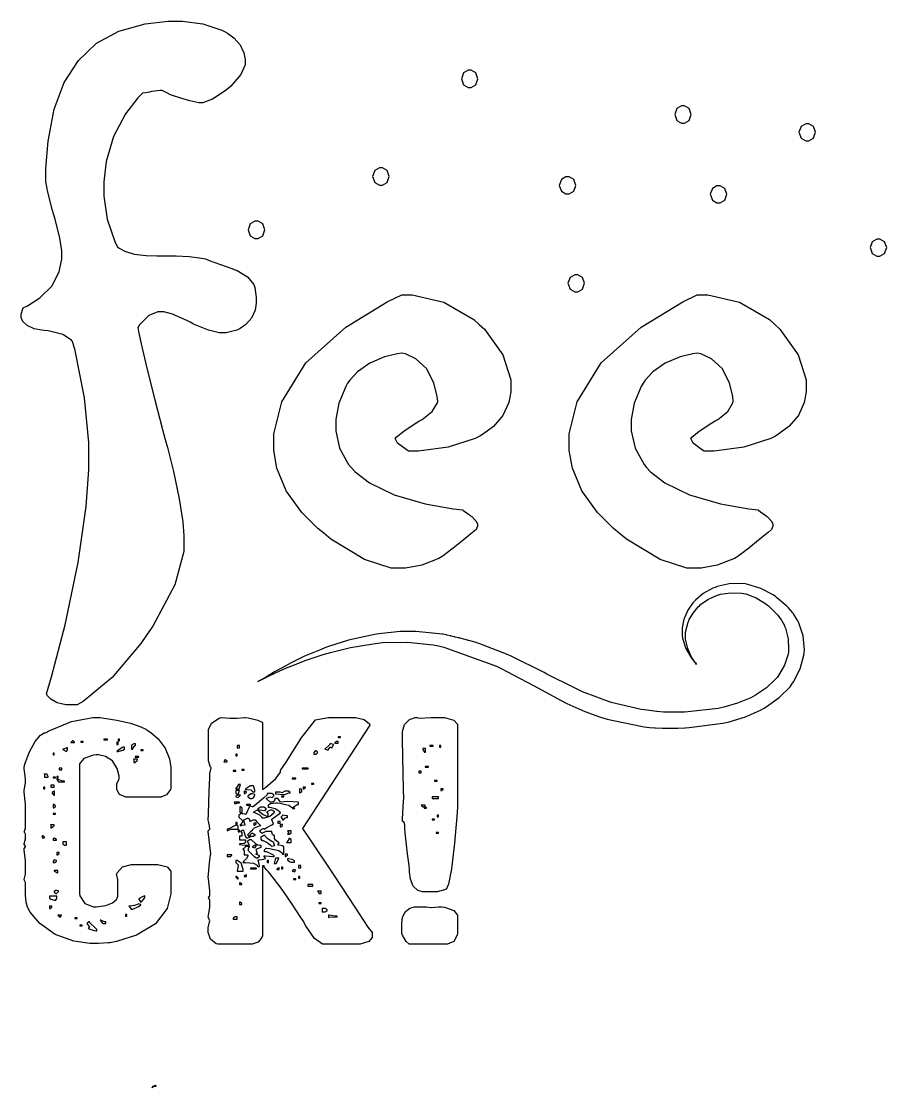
# Model space of a CAD drawing. Extents: x 71 to 281, y 22 to 318.
# Drawn here: x 192.1 to 281.3, y 21.8 to 131.7 of the extents above; entities that cross this region are included whole.
import ezdxf

# ---------------------------------------------------------------- set-up
doc = ezdxf.new("R2010")
doc.units = 0
doc.header["$MEASUREMENT"] = 0

msp = doc.modelspace()

# ---------------------------------------------------------------- linework, layer by layer
at = {"color": 7}
for points in [[(216.147, 104.352), (216.173, 104.22), (216.323, 103.208), (216.323, 102.871), (216.323, 102.627), (216.203, 101.892), (215.85, 101.072), (215.266, 100.411), (214.668, 100.005), (214.453, 99.9063), (214.321, 99.8456), (213.229, 99.5535), (212.865, 99.5535), (212.502, 99.5535), (211.414, 99.8238), (209.867, 100.463), (209.514, 100.648), (209.161, 100.834), (207.696, 101.472), (206.81, 101.74), (206.515, 101.74), (206.199, 101.74), (205.251, 101.34), (204.294, 100.393), (204.118, 100.119), (204.187, 99.6929), (204.454, 98.425), (205.038, 95.939), (205.868, 92.6578), (206.669, 89.6013), (206.94, 88.5832), (207.167, 87.7658), (207.793, 85.295), (208.399, 82.4675), (208.76, 80.0957), (208.88, 78.6571), (208.88, 78.1763), (208.88, 77.0378), (207.923, 73.6205), (205.678, 69.3289), (205.034, 68.4029), (204.451, 67.5488), (201.493, 64.0429), (198.48, 61.5777), (197.872, 61.2429), (197.586, 61.2249), (196.722, 61.2553), (195.814, 61.4497), (195.15, 61.8229), (194.802, 62.2198), (194.733, 62.3715), (195.247, 64.1396), (196.631, 69.4891), (197.987, 75.9188), (198.801, 81.6599), (199.073, 85.4509), (199.073, 86.7131), (199.073, 88.2551), (198.648, 92.8783), (197.66, 97.7374), (197.379, 98.6716), (197.291, 98.8138), (196.395, 99.3828), (194.884, 99.756), (194.487, 99.8001), (194.227, 99.8305), (193.462, 99.9931), (192.721, 100.305), (192.273, 100.735), (192.123, 101.147), (192.123, 101.283), (192.123, 101.495), (192.272, 102.051), (192.3, 102.129), (192.755, 102.343), (194.037, 103.163), (195.285, 104.41), (196.034, 105.875), (196.285, 107.14), (196.285, 107.561), (196.285, 108), (196.078, 109.313), (195.607, 111.267), (195.475, 111.724), (195.343, 112.183), (194.87, 114.053), (194.663, 115.165), (194.663, 115.535), (194.663, 116.482), (194.871, 119.318), (195.497, 122.593), (196.538, 125.364), (198.001, 127.631), (199.879, 129.394), (202.178, 130.652), (204.895, 131.405), (207.247, 131.656), (208.033, 131.656), (208.727, 131.656), (210.811, 131.388), (212.769, 130.75), (213.114, 130.564), (213.352, 130.435), (214.018, 129.956), (214.67, 129.241), (215.062, 128.421), (215.194, 127.726), (215.194, 127.493), (215.194, 127.164), (214.748, 126.172), (213.721, 124.99), (213.431, 124.743), (213.138, 124.496), (211.82, 123.632), (210.832, 123.26), (210.502, 123.26), (210.404, 123.26), (210.111, 123.314), (209.466, 123.472), (208.562, 123.737), (207.687, 124.014), (207.397, 124.108), (207.327, 124.179), (206.64, 124.531), (206.411, 124.531), (206.411, 124.531), (205.528, 124.416), (205.423, 124.39), (205.317, 124.364), (204.91, 124.28), (204.686, 124.248), (204.611, 124.248), (204.13, 123.763), (202.87, 122.126), (201.625, 119.778), (200.875, 117.205), (200.624, 115.106), (200.624, 114.406), (200.624, 113.628), (200.972, 111.289), (201.797, 108.868), (202.035, 108.409), (202.197, 108.275), (202.769, 107.978), (203.75, 107.685), (204.976, 107.527), (206.077, 107.486), (206.445, 107.491), (206.852, 107.498), (208.073, 107.491), (209.416, 107.43), (210.483, 107.304), (211.085, 107.173), (211.278, 107.104), (211.489, 107.025), (213.818, 106.178), (214.066, 106.08), (214.347, 105.975), (215.423, 105.336), (216.075, 104.538), (216.147, 104.352)], [(238.301, 124.847), (238.46, 124.847), (238.935, 125.123), (239.147, 125.729), (238.935, 126.336), (238.46, 126.611), (238.301, 126.611), (238.142, 126.611), (237.666, 126.336), (237.454, 125.729), (237.666, 125.123), (238.142, 124.847), (238.301, 124.847)], [(260.28, 121.179), (260.438, 121.179), (260.914, 121.455), (261.126, 122.061), (260.914, 122.668), (260.438, 122.943), (260.28, 122.943), (260.12, 122.943), (259.644, 122.668), (259.432, 122.061), (259.644, 121.455), (260.12, 121.179), (260.28, 121.179)], [(273.086, 119.345), (273.244, 119.345), (273.72, 119.621), (273.932, 120.227), (273.72, 120.833), (273.244, 121.109), (273.086, 121.109), (272.926, 121.109), (272.449, 120.833), (272.238, 120.227), (272.449, 119.621), (272.926, 119.345), (273.086, 119.345)], [(229.165, 114.793), (229.324, 114.793), (229.799, 115.069), (230.011, 115.675), (229.799, 116.282), (229.324, 116.557), (229.165, 116.557), (229.005, 116.557), (228.528, 116.282), (228.317, 115.675), (228.528, 115.069), (229.005, 114.793), (229.165, 114.793)], [(248.392, 113.877), (248.55, 113.877), (249.025, 114.153), (249.238, 114.759), (249.025, 115.365), (248.55, 115.641), (248.392, 115.641), (248.231, 115.641), (247.755, 115.365), (247.544, 114.759), (247.755, 114.153), (248.231, 113.877), (248.392, 113.877)], [(263.948, 112.959), (264.106, 112.959), (264.582, 113.235), (264.794, 113.841), (264.582, 114.447), (264.106, 114.723), (263.948, 114.723), (263.788, 114.723), (263.313, 114.447), (263.101, 113.841), (263.313, 113.235), (263.788, 112.959), (263.948, 112.959)], [(216.359, 109.291), (216.517, 109.291), (216.993, 109.566), (217.205, 110.173), (216.993, 110.779), (216.517, 111.055), (216.359, 111.055), (216.195, 111.055), (215.703, 110.779), (215.485, 110.173), (215.703, 109.566), (216.195, 109.291), (216.359, 109.291)], [(280.422, 107.457), (280.581, 107.457), (281.058, 107.732), (281.27, 108.339), (281.058, 108.945), (280.581, 109.221), (280.422, 109.221), (280.263, 109.221), (279.787, 108.945), (279.575, 108.339), (279.787, 107.732), (280.263, 107.457), (280.422, 107.457)], [(249.308, 103.787), (249.466, 103.787), (249.942, 104.062), (250.154, 104.669), (249.942, 105.275), (249.466, 105.551), (249.308, 105.551), (249.144, 105.551), (248.652, 105.275), (248.434, 104.669), (248.652, 104.062), (249.144, 103.787), (249.308, 103.787)], [(242.535, 93.8749), (242.535, 93.5013), (242.336, 92.3794), (241.741, 91.0622), (240.749, 89.9171), (239.728, 89.1452), (239.36, 88.936), (238.883, 88.6809), (236.101, 87.7757), (233.041, 87.3827), (232.022, 87.3827), (231.757, 87.551), (230.887, 88.2124), (230.638, 88.6643), (230.681, 88.7236), (230.751, 88.8213), (231.519, 89.4472), (232.815, 90.285), (233.15, 90.4875), (233.433, 90.6378), (234.455, 91.4576), (234.985, 92.3491), (235.02, 92.534), (234.972, 93.012), (234.625, 94.4273), (233.868, 95.8769), (232.763, 96.8897), (231.691, 97.3875), (231.316, 97.4729), (230.867, 97.4178), (229.537, 97.0964), (228.013, 96.4502), (226.746, 95.5379), (225.956, 94.6863), (225.742, 94.3681), (225.539, 94.0428), (224.82, 92.3092), (224.507, 90.6268), (224.507, 90.0645), (224.507, 89.469), (224.904, 87.679), (225.83, 85.9896), (226.095, 85.689), (226.501, 85.2413), (227.981, 84.128), (230.522, 82.8809), (233.725, 81.945), (236.623, 81.4257), (237.596, 81.3153), (237.612, 81.3072), (237.842, 81.1347), (238.283, 80.8041), (238.408, 80.7159), (238.522, 80.6277), (238.931, 80.2128), (239.113, 79.8766), (239.113, 79.7638), (239.113, 79.641), (238.963, 79.3129), (238.937, 79.2688), (238.61, 79.0028), (237.626, 78.2052), (236.612, 77.3906), (235.895, 76.8283), (235.567, 76.5789), (235.479, 76.5168), (235.143, 76.3143), (233.389, 75.6144), (231.702, 75.3181), (231.14, 75.3181), (230.225, 75.3181), (227.484, 76.218), (224.022, 78.3167), (223.272, 78.916), (222.672, 79.3997), (221.023, 81.0398), (219.414, 83.2735), (218.445, 85.6149), (218.123, 87.4448), (218.123, 88.054), (218.123, 89.1522), (218.948, 92.4472), (221.424, 96.4766), (225.549, 100.149), (229.82, 102.755), (231.316, 103.47), (232.402, 103.47), (235.66, 102.708), (238.742, 100.939), (239.29, 100.435), (239.827, 99.9423), (241.718, 97.3018), (242.535, 94.7318), (242.535, 93.8749)], [(272.98, 93.8749), (272.98, 93.5013), (272.781, 92.3794), (272.186, 91.0622), (271.194, 89.9171), (270.173, 89.1452), (269.805, 88.936), (269.328, 88.6809), (266.544, 87.7757), (263.485, 87.3827), (262.467, 87.3827), (262.202, 87.551), (261.332, 88.2124), (261.083, 88.6643), (261.126, 88.7236), (261.196, 88.8213), (261.964, 89.4472), (263.259, 90.285), (263.595, 90.4875), (263.876, 90.6378), (264.9, 91.4576), (265.429, 92.3491), (265.465, 92.534), (265.417, 93.012), (265.07, 94.4273), (264.313, 95.8769), (263.208, 96.8897), (262.136, 97.3875), (261.761, 97.4729), (261.312, 97.4178), (259.982, 97.0964), (258.458, 96.4502), (257.192, 95.5379), (256.401, 94.6863), (256.187, 94.3681), (255.983, 94.0428), (255.265, 92.3092), (254.952, 90.6268), (254.952, 90.0645), (254.952, 89.469), (255.349, 87.679), (256.275, 85.9896), (256.54, 85.689), (256.946, 85.2413), (258.426, 84.128), (260.967, 82.8809), (264.168, 81.945), (267.067, 81.4257), (268.041, 81.3153), (268.057, 81.3072), (268.288, 81.1347), (268.728, 80.8041), (268.853, 80.7159), (268.967, 80.6277), (269.376, 80.2128), (269.558, 79.8766), (269.558, 79.7638), (269.558, 79.641), (269.408, 79.3129), (269.382, 79.2688), (269.055, 79.0028), (268.071, 78.2052), (267.057, 77.3906), (266.34, 76.8283), (266.012, 76.5789), (265.924, 76.5168), (265.58, 76.3143), (263.82, 75.6144), (262.143, 75.3181), (261.585, 75.3181), (260.67, 75.3181), (257.929, 76.218), (254.467, 78.3167), (253.717, 78.916), (253.117, 79.3997), (251.468, 81.0398), (249.859, 83.2735), (248.89, 85.6149), (248.568, 87.4448), (248.568, 88.054), (248.568, 89.1522), (249.393, 92.4472), (251.87, 96.4766), (255.994, 100.149), (260.265, 102.755), (261.761, 103.47), (262.846, 103.47), (266.103, 102.708), (269.187, 100.939), (269.735, 100.435), (270.272, 99.9423), (272.162, 97.3018), (272.98, 94.7318), (272.98, 93.8749)], [(216.499, 63.6404), (216.499, 63.6404), (216.706, 63.748), (217.179, 63.9946), (217.311, 64.0652), (217.443, 64.1354), (218.312, 64.546), (219.446, 65.0434), (219.71, 65.1577), (219.975, 65.2639), (221.464, 65.8329), (223.202, 66.4199), (223.591, 66.5346), (223.97, 66.6489), (226.047, 67.1558), (228.352, 67.5404), (228.847, 67.5929), (229.332, 67.6465), (231.889, 67.703), (234.552, 67.4261), (235.09, 67.3104), (235.638, 67.1876), (241.078, 65.2117), (241.617, 64.9471), (242.154, 64.6825), (244.876, 63.2188), (247.72, 61.6839), (248.32, 61.3833), (248.619, 61.2429), (250.172, 60.5592), (251.794, 59.9641), (252.13, 59.866), (252.465, 59.7613), (255.94, 59.0282), (256.293, 58.9841), (256.822, 58.9139), (257.351, 58.8779), (257.44, 58.8698), (258.167, 58.8437), (258.41, 58.8437), (258.975, 58.8437), (259.107, 58.8437), (259.405, 58.8437), (259.504, 58.8437), (259.769, 58.8437), (260.474, 58.8698), (260.562, 58.8779), (260.915, 58.8959), (264.379, 59.3369), (264.724, 59.4071), (265.059, 59.4872), (266.712, 59.9997), (268.278, 60.6873), (268.57, 60.8542), (268.861, 61.0224), (270.192, 61.9883), (271.312, 63.1126), (271.498, 63.3596), (271.683, 63.6062), (272.371, 64.9333), (272.74, 66.3483), (272.767, 66.639), (272.794, 66.9216), (272.683, 68.3341), (272.238, 69.6736), (272.098, 69.9202), (272.062, 69.9823), (271.683, 70.6011), (271.639, 70.6617), (271.595, 70.7154), (271.118, 71.253), (271.074, 71.2971), (270.976, 71.4029), (269.919, 72.3113), (269.805, 72.3896), (269.574, 72.5579), (268.318, 73.2289), (266.973, 73.6505), (266.7, 73.6946), (266.417, 73.7387), (265.055, 73.7168), (263.816, 73.43), (263.595, 73.3418), (263.365, 73.2536), (262.374, 72.6983), (261.577, 72.0383), (261.444, 71.8965), (261.312, 71.7557), (260.783, 71.0061), (260.43, 70.2208), (260.386, 70.0624), (260.342, 69.9121), (260.218, 69.1762), (260.2, 68.4925), (260.21, 68.3687), (260.236, 68.1041), (260.587, 67.0292), (261.046, 66.234), (261.126, 66.1098), (261.17, 66.0495), (261.523, 65.6167), (261.549, 65.5807), (261.575, 65.5546), (261.691, 65.4043), (261.691, 65.4043), (261.691, 65.4043), (261.575, 65.5546), (261.549, 65.5807), (261.531, 65.6086), (261.231, 66.0576), (261.196, 66.1098), (261.126, 66.234), (260.773, 67.0373), (260.562, 68.0089), (260.562, 68.3327), (260.562, 68.7215), (260.817, 69.7537), (260.879, 69.886), (260.931, 70.0183), (261.32, 70.6893), (261.849, 71.3232), (261.973, 71.4375), (262.096, 71.5617), (262.84, 72.0947), (263.744, 72.5054), (263.948, 72.566), (264.141, 72.6281), (265.195, 72.7964), (266.303, 72.7523), (266.524, 72.7082), (266.744, 72.6641), (267.811, 72.2672), (268.807, 71.658), (268.993, 71.5077), (269.081, 71.4375), (269.936, 70.6078), (270.015, 70.5196), (270.06, 70.4674), (270.412, 70.0098), (270.44, 69.9562), (270.466, 69.9121), (270.739, 69.4104), (270.757, 69.3568), (270.853, 69.154), (271.136, 68.0558), (271.172, 66.905), (271.146, 66.675), (271.11, 66.4464), (270.747, 65.3302), (270.14, 64.2676), (269.981, 64.0652), (269.821, 63.8708), (268.879, 62.9846), (267.758, 62.2212), (267.512, 62.0889), (267.264, 61.9566), (265.919, 61.4151), (264.486, 60.996), (264.195, 60.9244), (263.894, 60.8637), (260.773, 60.5109), (260.456, 60.5014), (260.218, 60.5014), (259.681, 60.5014), (259.504, 60.5014), (259.38, 60.5014), (259.102, 60.5014), (259.009, 60.5014), (258.947, 60.5014), (258.808, 60.5014), (258.763, 60.5014), (258.516, 60.5014), (258.277, 60.5014), (257.642, 60.5635), (257.564, 60.5716), (257.069, 60.6076), (256.61, 60.6778), (255.975, 60.7494), (252.9, 61.4673), (249.951, 62.5919), (249.378, 62.8646), (249.096, 62.9969), (246.273, 64.4179), (245.992, 64.5583), (245.71, 64.7001), (242.861, 66.1197), (242.571, 66.252), (242.278, 66.3843), (239.342, 67.5308), (239.043, 67.6271), (238.963, 67.6547), (238.231, 67.8575), (238.161, 67.8737), (238.089, 67.8917), (237.322, 68.1041), (237.243, 68.1221), (237.207, 68.1316), (236.819, 68.2184), (236.784, 68.2265), (236.748, 68.2364), (236.396, 68.3246), (236.361, 68.3327), (236.325, 68.3426), (235.972, 68.4308), (235.938, 68.4389), (235.894, 68.4484), (235.583, 68.5091), (235.479, 68.5091), (235.179, 68.5631), (232.757, 68.7917), (231.951, 68.7917), (231.14, 68.7917), (228.961, 68.5532), (228.706, 68.5091), (228.194, 68.4308), (225.844, 67.8974), (223.757, 67.2402), (223.379, 67.098), (222.998, 66.9576), (221.305, 66.2397), (219.859, 65.5366), (219.604, 65.4043), (219.356, 65.272), (218.289, 64.674), (217.47, 64.1794), (217.347, 64.0994), (217.197, 64.0292), (216.698, 63.7646), (216.499, 63.6404), (216.499, 63.6404)], [(200.237, 59.9362), (200.667, 59.8826), (201.956, 59.6731), (203.353, 59.3549), (204.428, 58.9855), (205.007, 58.692), (205.176, 58.5611), (205.453, 58.3833), (206.214, 57.7342), (206.953, 56.7806), (207.393, 55.6948), (207.54, 54.7758), (207.54, 54.4682), (207.54, 52.6701), (207.495, 52.5117), (207.093, 51.9561), (206.502, 51.7179), (206.305, 51.7179), (203.06, 51.7179), (202.873, 51.7356), (202.234, 52.0086), (201.965, 52.5046), (201.965, 52.6701), (201.965, 52.9167), (201.965, 53.0931), (202.168, 53.5615), (202.212, 53.6222), (202.189, 53.8939), (201.982, 54.6929), (201.506, 55.4662), (200.793, 55.9347), (200.084, 56.0917), (199.849, 56.0917), (199.557, 56.0571), (198.548, 55.7043), (198.121, 55.1751), (198.121, 54.9973), (198.121, 41.8042), (198.155, 41.5756), (198.654, 40.7734), (199.549, 40.429), (199.849, 40.429), (200.092, 40.4523), (200.82, 40.5818), (201.515, 40.8298), (201.932, 41.1787), (202.071, 41.5163), (202.071, 41.6278), (202.071, 43.0029), (202.071, 43.1973), (201.956, 43.7018), (201.929, 43.7804), (201.982, 43.9484), (202.561, 44.5438), (203.489, 44.8028), (203.799, 44.8028), (205.916, 44.8028), (206.189, 44.7862), (207.137, 44.5396), (207.54, 44.1029), (207.54, 43.9568), (207.54, 42.2631), (207.54, 41.7657), (207.143, 40.2717), (205.956, 38.687), (203.981, 37.5059), (201.925, 36.8543), (201.224, 36.7249), (201.074, 36.7069), (200.075, 36.6529), (199.742, 36.6529), (199.186, 36.6529), (197.52, 36.8847), (195.62, 37.5751), (194.042, 38.723), (193.05, 39.8914), (192.793, 40.3229), (192.757, 40.3945), (192.617, 40.9279), (192.546, 41.6387), (192.546, 41.8744), (192.546, 42.8265), (192.546, 42.9327), (192.431, 43.2248), (192.404, 43.2513), (192.546, 43.7804), (192.546, 44.8028), (192.546, 45.2092), (192.431, 46.2675), (192.404, 46.4263), (192.422, 46.4524), (192.546, 46.6178), (192.546, 46.6729), (192.404, 46.8492), (192.422, 46.929), (192.546, 47.4514), (192.546, 47.625), (192.546, 47.8716), (192.546, 47.9337), (192.439, 48.1182), (192.404, 48.1182), (192.546, 48.5429), (192.546, 50.5174), (192.546, 50.9859), (192.431, 52.2291), (192.404, 52.3875), (192.422, 52.4591), (192.546, 53.1731), (192.546, 53.4098), (192.546, 53.5383), (192.515, 53.9228), (192.431, 54.664), (192.404, 54.8569), (192.533, 55.2443), (192.979, 56.3852), (193.543, 57.4767), (194.091, 58.1311), (194.492, 58.3487), (194.627, 58.3487), (195.05, 58.6052), (197.299, 59.527), (199.503, 59.9362), (200.237, 59.9362)], [(212.725, 59.9362), (213.607, 59.866), (214.1, 59.866), (214.373, 59.866), (215.088, 59.9281), (215.194, 59.9362), (215.485, 59.8921), (216.499, 59.6717), (216.949, 59.4512), (216.958, 59.4071), (216.958, 52.5279), (217.267, 52.7403), (218.356, 53.6497), (218.828, 54.2907), (218.828, 54.5042), (218.863, 54.5317), (219.039, 54.7758), (219.462, 55.4221), (220.097, 56.4388), (220.734, 57.4753), (220.945, 57.8196), (222.426, 59.6896), (222.585, 59.7337), (223.762, 59.9362), (224.154, 59.9362), (226.271, 59.9362), (226.563, 59.9362), (227.444, 59.7475), (227.981, 59.2928), (228.035, 59.1605), (221.085, 48.5069), (221.874, 47.3315), (224.234, 43.7981), (226.483, 40.411), (227.832, 38.348), (228.283, 37.7927), (228.283, 37.6068), (228.283, 37.4304), (228.283, 37.2854), (227.911, 36.8473), (227.047, 36.6007), (226.8, 36.5827), (223.449, 36.5827), (223.164, 36.5827), (222.311, 37.1616), (221.404, 38.4969), (221.228, 38.8758), (220.934, 39.3404), (220.036, 40.7169), (218.999, 42.219), (218.116, 43.3917), (217.574, 44.0365), (217.381, 44.2376), (217.346, 44.2817), (217.135, 44.5671), (217.135, 44.6624), (216.958, 44.6624), (216.958, 37.4304), (216.914, 37.2897), (216.512, 36.7951), (215.921, 36.5827), (215.724, 36.5827), (212.372, 36.5827), (212.204, 36.6367), (211.627, 37.108), (211.384, 37.7994), (211.384, 38.0298), (211.384, 38.2683), (211.498, 38.8772), (211.526, 38.9819), (211.384, 39.4049), (211.401, 39.5291), (211.526, 40.3888), (211.526, 40.6756), (211.526, 41.0284), (211.526, 41.1166), (211.41, 41.3551), (211.384, 41.3812), (211.401, 41.4087), (211.526, 41.5742), (211.526, 41.6278), (211.526, 42.0963), (211.41, 43.313), (211.384, 43.4979), (211.401, 43.79), (211.507, 44.9749), (211.613, 45.7909), (211.631, 45.8971), (211.384, 48.1902), (211.384, 48.2519), (211.498, 48.4106), (211.526, 48.4367), (211.526, 48.5165), (211.495, 48.7549), (211.41, 49.2566), (211.384, 49.3889), (211.401, 49.9897), (211.481, 52.3794), (211.526, 53.709), (211.526, 54.1514), (211.667, 54.7508), (211.623, 54.8047), (211.42, 55.4785), (211.42, 55.7029), (211.42, 58.5251), (211.402, 58.6853), (211.701, 59.3644), (212.495, 59.866), (212.725, 59.9362)], [(232.833, 59.9362), (232.894, 59.9362), (233.08, 59.884), (233.08, 59.866), (234.351, 59.9362), (235.443, 59.9362), (235.716, 59.92), (236.664, 59.6731), (237.067, 59.2363), (237.067, 59.0903), (237.067, 50.6596), (236.996, 49.7388), (236.748, 46.9759), (236.431, 44.3399), (236.113, 42.7563), (235.875, 42.2271), (235.796, 42.2271), (235.716, 42.183), (234.956, 41.9806), (234.703, 41.9806), (233.609, 41.9806), (233.446, 41.9806), (232.96, 42.1266), (232.497, 42.5595), (232.22, 43.276), (232.128, 44.0242), (232.128, 44.2736), (232.074, 44.6747), (231.917, 45.8749), (231.761, 47.1318), (231.666, 48.0452), (231.635, 48.471), (231.635, 48.6131), (231.635, 48.7895), (231.635, 48.8692), (231.577, 49.1077), (231.433, 49.2125), (231.386, 49.2125), (231.386, 49.4439), (231.417, 50.1343), (231.501, 51.3211), (231.528, 51.6117), (231.51, 52.5032), (231.43, 55.9333), (231.386, 57.6668), (231.386, 58.2443), (231.386, 58.4923), (231.601, 59.2321), (232.118, 59.7352), (232.268, 59.7958), (232.33, 59.8138), (232.707, 59.9362), (232.833, 59.9362)], [(197.379, 57.5388), (197.239, 57.3624), (197.592, 57.3624), (197.598, 57.3927), (197.433, 57.5388), (197.379, 57.5388)], [(198.261, 57.3966), (198.508, 57.3966), (198.508, 57.4668), (198.261, 57.4668), (198.261, 57.3966)], [(200.624, 57.6432), (201.013, 57.6432), (201.013, 57.7152), (200.624, 57.7152), (200.624, 57.6432)], [(201.965, 57.15), (202.106, 57.15), (202.106, 57.3966), (201.965, 57.3966), (201.965, 57.15)], [(202.106, 57.5388), (202.248, 57.5388), (202.248, 57.7152), (202.106, 57.7152), (202.106, 57.5388)], [(203.483, 57.0438), (203.483, 56.691), (203.623, 56.691), (203.623, 56.7792), (203.825, 57.0096), (203.87, 57.0438), (203.87, 57.2202), (203.765, 57.2202), (203.711, 57.2121), (203.483, 57.0865), (203.483, 57.0438)], [(223.908, 57.2202), (223.908, 57.168), (223.775, 57.0096), (223.467, 56.7531), (223.379, 56.691), (223.625, 56.6208), (223.767, 56.6208), (223.767, 56.6829), (223.952, 56.8674), (224.014, 56.8674), (224.014, 56.8508), (224.119, 56.7972), (224.154, 56.7972), (224.154, 56.8854), (224.269, 57.1239), (224.296, 57.15), (224.05, 57.2202), (223.908, 57.2202)], [(224.403, 57.2904), (224.755, 57.2904), (224.755, 57.4668), (224.649, 57.4668), (224.605, 57.4587), (224.403, 57.3334), (224.403, 57.2904)], [(224.755, 57.8915), (225.002, 57.8915), (225.002, 57.9617), (224.755, 57.9617), (224.755, 57.8915)], [(195.403, 56.0917), (195.509, 56.0917), (195.509, 56.2681), (195.403, 56.2681), (195.403, 56.0917)], [(196.391, 56.691), (196.391, 56.6304), (196.718, 56.4624), (196.78, 56.4444), (196.886, 56.6208), (196.886, 56.7972), (196.78, 56.7972), (196.736, 56.7806), (196.476, 56.691), (196.391, 56.691)], [(201.965, 56.4444), (202.106, 56.4444), (202.212, 56.4624), (202.583, 56.5549), (202.741, 56.6579), (202.741, 56.691), (202.741, 56.8674), (202.601, 56.8674), (202.512, 56.8332), (201.982, 56.4804), (201.965, 56.4444)], [(204.435, 56.5506), (204.681, 56.5506), (204.681, 56.6208), (204.435, 56.6208), (204.435, 56.5506)], [(214.206, 55.9855), (214.348, 55.9855), (214.348, 56.1619), (214.206, 56.1619), (214.206, 55.9855)], [(214.348, 56.7972), (214.595, 56.7972), (214.595, 57.0438), (214.348, 57.0438), (214.348, 56.7972)], [(222.39, 56.5146), (222.25, 56.3383), (222.25, 56.1619), (222.39, 56.1619), (222.452, 56.1619), (222.639, 56.2942), (222.639, 56.3383), (222.639, 56.3824), (222.452, 56.5146), (222.39, 56.5146)], [(233.469, 56.691), (233.469, 56.6208), (233.485, 56.5947), (233.609, 56.4293), (233.609, 56.3742), (233.751, 56.3742), (233.751, 56.727), (233.469, 56.727), (233.469, 56.691)], [(234.208, 56.9736), (234.561, 56.9736), (234.561, 57.0438), (234.208, 57.0438), (234.208, 56.9736)], [(235.197, 56.8674), (235.339, 56.8674), (235.339, 57.0438), (235.197, 57.0438), (235.197, 56.8674)], [(203.729, 55.6687), (203.729, 55.3159), (203.817, 55.3159), (204.054, 55.5184), (204.082, 55.5625), (204.082, 55.6327), (203.729, 55.6327), (203.729, 55.6687)], [(203.835, 55.8451), (204.222, 55.8451), (204.222, 55.9153), (203.835, 55.9153), (203.835, 55.8451)], [(213.078, 55.5625), (212.972, 55.3861), (213.324, 55.3861), (213.324, 55.4302), (213.138, 55.5625), (213.078, 55.5625)], [(194.521, 54.1514), (194.521, 53.7986), (194.874, 53.7986), (194.874, 53.8688), (194.856, 53.8963), (194.769, 54.0618), (194.769, 54.1154), (194.521, 54.1154), (194.521, 54.1514)], [(195.792, 53.6924), (195.932, 53.6924), (195.932, 53.8688), (195.792, 53.8688), (195.792, 53.6924)], [(196.038, 54.5402), (196.285, 54.5402), (196.285, 54.7165), (196.038, 54.7165), (196.038, 54.5402)], [(213.96, 54.398), (214.206, 54.398), (214.206, 54.4682), (213.96, 54.4682), (213.96, 54.398)], [(214.842, 54.5042), (215.088, 54.5042), (215.088, 54.5744), (214.842, 54.5744), (214.842, 54.5042)], [(221.051, 54.6446), (221.685, 54.6446), (221.685, 54.7165), (221.051, 54.7165), (221.051, 54.6446)], [(233.08, 54.2216), (233.327, 54.2216), (233.327, 54.398), (233.08, 54.398), (233.08, 54.2216)], [(233.715, 54.821), (234.068, 54.821), (234.068, 54.8929), (233.715, 54.8929), (233.715, 54.821)], [(194.417, 52.5999), (194.557, 52.5999), (194.557, 52.7763), (194.417, 52.7763), (194.417, 52.5999)], [(195.156, 52.7763), (195.509, 52.7763), (195.509, 52.9527), (195.156, 52.9527), (195.156, 52.7763)], [(195.403, 53.7284), (195.651, 53.7284), (195.651, 53.7986), (195.403, 53.7986), (195.403, 53.7284)], [(195.792, 53.6222), (195.792, 53.552), (195.808, 53.5259), (195.932, 53.3605), (195.932, 53.3054), (196.567, 53.3054), (196.567, 53.3756), (196.373, 53.3756), (195.852, 53.5781), (195.792, 53.6222)], [(214.453, 53.0229), (214.453, 52.9347), (214.25, 52.7057), (214.206, 52.6701), (214.206, 52.5999), (214.559, 52.5999), (214.701, 53.0229), (214.453, 53.0229)], [(215.194, 52.5279), (215.332, 52.5279), (215.75, 52.4715), (215.936, 52.3296), (215.936, 52.2813), (216.183, 52.2813), (216.183, 52.4577), (216.04, 52.8807), (215.688, 52.8807), (215.662, 52.8726), (215.247, 52.5819), (215.194, 52.5279)], [(220.027, 53.6222), (220.416, 53.6222), (220.416, 53.6924), (220.027, 53.6924), (220.027, 53.6222)], [(221.156, 52.7763), (221.156, 52.5999), (221.218, 52.5999), (221.404, 52.7322), (221.404, 52.7763), (221.156, 52.7763)], [(222.003, 53.0571), (222.25, 53.0571), (222.25, 53.129), (222.003, 53.129), (222.003, 53.0571)], [(234.703, 53.3756), (234.95, 53.3756), (234.95, 53.4458), (234.703, 53.4458), (234.703, 53.3756)], [(195.298, 52.1751), (195.315, 52.149), (195.439, 51.9836), (195.439, 51.9285), (195.545, 51.9285), (195.545, 52.3515), (195.501, 52.3434), (195.298, 52.2182), (195.298, 52.1751)], [(214.206, 52.4235), (214.206, 52.1751), (214.215, 52.149), (214.393, 51.9987), (214.453, 51.9987), (214.595, 52.4235), (214.206, 52.4235)], [(214.206, 51.7521), (214.453, 51.6819), (214.701, 51.9285), (214.453, 51.9285), (214.409, 51.9204), (214.206, 51.7948), (214.206, 51.7521)], [(217.452, 52.1049), (217.452, 51.9864), (217.081, 51.6297), (216.217, 50.9157), (215.97, 50.7298), (215.935, 50.7478), (215.696, 50.8), (215.617, 50.8), (215.59, 50.7118), (215.275, 50.0077), (215.23, 49.954), (215.194, 49.9717), (214.956, 50.0242), (214.878, 50.0242), (214.878, 50.5534), (214.878, 50.5975), (214.691, 50.7298), (214.629, 50.7298), (214.629, 50.2006), (214.771, 50.0242), (214.727, 50.0158), (214.525, 49.8905), (214.525, 49.8479), (214.525, 49.6715), (214.912, 49.3187), (214.912, 49.1423), (214.665, 48.8957), (214.665, 48.8237), (214.806, 48.8237), (214.84, 48.8417), (215.105, 48.8957), (215.194, 48.8957), (215.054, 49.3187), (215.054, 49.3808), (215.345, 49.5487), (215.407, 49.5653), (215.453, 49.5653), (215.596, 49.4827), (215.653, 49.2799), (215.653, 49.2125), (216.006, 49.3889), (216.147, 49.3889), (216.199, 49.3889), (216.358, 49.2347), (216.694, 48.8872), (216.782, 48.7895), (216.632, 48.7549), (216.115, 48.551), (215.9, 48.3334), (215.9, 48.2604), (215.857, 48.2604), (215.732, 48.1542), (215.477, 47.9076), (215.407, 47.8374), (215.653, 47.589), (215.407, 47.5188), (215.358, 47.5188), (215.215, 47.709), (215.08, 48.1623), (215.054, 48.2946), (214.842, 48.2946), (214.842, 48.2783), (214.735, 48.2244), (214.701, 48.2244), (214.842, 48.048), (214.842, 47.6952), (214.595, 47.6952), (214.595, 47.3424), (215.23, 47.3424), (215.23, 47.0958), (215.23, 47.0641), (215.07, 46.9692), (214.714, 46.9194), (214.595, 46.9194), (214.595, 46.8492), (214.668, 46.8492), (214.89, 46.827), (215.433, 46.7886), (215.583, 46.779), (215.583, 46.8492), (215.565, 46.8768), (215.441, 47.1205), (215.441, 47.202), (215.45, 47.2295), (215.627, 47.3784), (215.688, 47.3784), (215.794, 47.3784), (215.882, 47.2902), (216.217, 46.9815), (216.376, 46.8492), (216.429, 46.8492), (216.464, 46.8327), (216.702, 46.779), (216.782, 46.779), (216.782, 46.6027), (216.782, 46.5406), (216.367, 46.3822), (216.289, 46.3543), (216.429, 45.9313), (216.393, 45.9313), (216.289, 45.8791), (216.289, 45.8611), (216.377, 45.8611), (216.642, 45.7288), (216.642, 45.6847), (216.642, 45.6145), (216.642, 45.5704), (216.455, 45.4381), (216.393, 45.4381), (216.319, 45.4381), (216.099, 45.6283), (215.634, 46.0816), (215.511, 46.2139), (215.511, 46.4605), (215.653, 46.6369), (215.194, 46.6369), (215.194, 46.5762), (215.009, 46.3903), (214.948, 46.3903), (215.088, 46.2139), (215.088, 45.7909), (215.441, 45.7909), (215.441, 45.7207), (215.441, 45.6392), (215.313, 45.394), (215.026, 45.0854), (214.948, 45.0151), (215.225, 45.0151), (216.058, 44.9322), (216.429, 44.7298), (216.429, 44.6624), (216.429, 44.6444), (216.508, 44.5904), (216.535, 44.5904), (216.676, 44.5904), (216.676, 44.6624), (216.535, 45.2617), (216.658, 45.2713), (217.089, 45.3376), (217.275, 45.4131), (217.275, 45.4381), (217.257, 45.4656), (217.135, 45.6311), (217.135, 45.6847), (217.275, 45.6847), (218.017, 45.6145), (218.157, 45.6145), (218.157, 45.6847), (218.087, 45.7563), (217.399, 46.1077), (217.171, 46.1077), (217.171, 46.2841), (217.179, 46.3116), (217.357, 46.4605), (217.417, 46.4605), (217.69, 46.4344), (218.637, 46.24), (219.039, 45.9564), (219.039, 45.8611), (219.181, 45.8611), (219.181, 46.5667), (219.181, 46.6012), (219.021, 46.7046), (218.651, 46.7967), (218.546, 46.8133), (218.686, 46.9896), (218.607, 47.0517), (218.32, 47.3082), (218.193, 47.4666), (218.193, 47.5188), (218.193, 47.7654), (218.145, 47.7654), (218.003, 47.873), (217.946, 48.1115), (217.946, 48.1902), (217.311, 48.1902), (216.958, 48.0138), (216.896, 48.0138), (216.712, 48.1461), (216.712, 48.1902), (216.712, 48.2604), (216.712, 48.3224), (217.037, 48.4904), (217.099, 48.5069), (217.099, 48.4904), (217.177, 48.4367), (217.205, 48.4367), (217.205, 48.4766), (217.42, 48.5951), (217.937, 48.8872), (218.087, 48.9659), (217.946, 49.3889), (217.946, 49.4591), (218.828, 50.1304), (218.748, 50.2186), (218.276, 50.5273), (217.763, 50.6596), (217.594, 50.6596), (217.594, 50.9062), (217.594, 50.9475), (217.809, 51.0688), (218.325, 51.1447), (218.476, 51.1528), (218.74, 51.1182), (219.666, 50.8938), (220.063, 50.6388), (220.063, 50.5534), (220.31, 50.5534), (220.169, 50.7298), (220.222, 50.7739), (220.552, 50.9764), (220.663, 50.9764), (220.663, 51.223), (219.568, 51.2932), (218.828, 51.223), (218.792, 51.277), (218.554, 51.5758), (218.476, 51.5758), (218.229, 51.5758), (218.229, 51.5126), (218.171, 51.3211), (218.028, 51.223), (217.981, 51.223), (217.876, 51.223), (217.744, 51.223), (217.399, 51.5151), (217.347, 51.5758), (217.734, 51.7521), (217.981, 51.6819), (218.123, 51.8583), (218.123, 51.9285), (218.123, 51.9726), (217.937, 52.1049), (217.876, 52.1049), (217.452, 52.1049)], [(215.088, 52.3515), (215.088, 52.1049), (215.149, 52.1049), (215.335, 52.2372), (215.335, 52.2813), (215.088, 52.3515)], [(215.441, 51.8223), (215.441, 51.762), (215.732, 51.5938), (215.794, 51.5758), (215.854, 51.5758), (216.04, 51.6819), (216.165, 51.9285), (216.183, 51.9987), (215.936, 52.0707), (215.794, 52.0707), (215.766, 52.0802), (215.476, 51.8664), (215.441, 51.8223)], [(219.039, 52.1751), (218.792, 52.2471), (218.299, 52.2471), (218.299, 52.0707), (219.181, 51.9987), (219.287, 51.9987), (219.34, 52.0266), (219.697, 52.1751), (219.817, 52.1751), (219.817, 52.2192), (219.63, 52.3515), (219.568, 52.3515), (219.322, 52.3515), (219.277, 52.3434), (219.039, 52.2182), (219.039, 52.1751)], [(218.935, 51.7521), (219.181, 51.7521), (219.181, 51.8223), (218.935, 51.8223), (218.935, 51.7521)], [(220.769, 52.5999), (220.769, 52.1751), (220.829, 52.1751), (221.015, 52.3074), (221.015, 52.3515), (221.015, 52.4235), (221.022, 52.4549), (220.971, 52.5653), (220.818, 52.5999), (220.769, 52.5999)], [(234.457, 51.5758), (235.09, 51.5758), (235.09, 51.7521), (234.457, 51.7521), (234.457, 51.5758)], [(235.339, 52.5999), (235.339, 52.4235), (235.399, 52.4235), (235.585, 52.5558), (235.585, 52.5999), (235.339, 52.5999)], [(195.403, 50.9764), (195.403, 50.6236), (195.465, 50.6236), (195.651, 50.7559), (195.651, 50.8), (195.651, 50.8441), (195.465, 50.9764), (195.403, 50.9764)], [(214.1, 51.259), (214.1, 51.0826), (214.242, 51.0826), (214.277, 51.1006), (214.515, 51.1528), (214.595, 51.1528), (214.595, 51.223), (214.1, 51.223), (214.1, 51.259)], [(215.335, 50.9062), (215.724, 50.9062), (215.724, 50.9764), (215.335, 50.9764), (215.335, 50.9062)], [(216.818, 50.7298), (217.065, 50.7298), (217.099, 50.7213), (217.311, 50.5961), (217.311, 50.5534), (217.311, 50.4832), (217.171, 50.3068), (217.135, 50.3245), (216.684, 50.377), (216.535, 50.377), (216.535, 50.5534), (216.552, 50.5809), (216.75, 50.7298), (216.818, 50.7298)], [(233.327, 50.9062), (233.335, 50.8801), (233.514, 50.7298), (233.575, 50.7298), (233.715, 50.7298), (233.715, 50.9062), (233.327, 50.9062)], [(233.609, 50.5876), (233.856, 50.5876), (233.856, 50.6596), (233.609, 50.6596), (233.609, 50.5876)], [(195.403, 49.9883), (195.651, 49.9883), (195.651, 50.0585), (195.403, 50.0585), (195.403, 49.9883)], [(216.465, 50.4112), (216.561, 50.3149), (217.037, 49.954), (217.478, 49.7336), (217.558, 49.7057), (217.558, 50.0585), (217.417, 50.2348), (217.804, 50.4112), (217.91, 50.4112), (217.955, 50.4031), (218.157, 50.2779), (218.157, 50.2348), (218.157, 50.1646), (218.121, 50.0683), (217.738, 49.7209), (217.127, 49.5653), (216.922, 49.5653), (216.922, 49.6411), (216.706, 49.8658), (216.191, 50.1124), (216.04, 50.1646), (216.049, 50.1745), (216.159, 50.2627), (216.393, 50.3851), (216.465, 50.4112)], [(219.039, 49.8821), (219.021, 49.856), (218.899, 49.6905), (218.899, 49.6355), (218.915, 49.6094), (219.039, 49.4439), (219.039, 49.3889), (219.181, 49.3889), (219.181, 49.4372), (219.264, 49.579), (219.466, 49.6355), (219.534, 49.6355), (219.534, 49.8119), (219.41, 49.8119), (219.074, 49.8658), (219.039, 49.8821)], [(234.457, 49.3889), (234.703, 49.3889), (234.703, 49.4591), (234.457, 49.4591), (234.457, 49.3889)], [(234.95, 49.7057), (235.09, 49.7057), (235.09, 49.8821), (234.95, 49.8821), (234.95, 49.7057)], [(195.156, 48.9299), (195.156, 48.5771), (195.245, 48.5771), (195.482, 48.7796), (195.509, 48.8237), (195.509, 48.8957), (195.156, 48.8957), (195.156, 48.9299)], [(213.324, 48.4367), (213.324, 48.2604), (213.713, 48.4367), (214.453, 48.4367), (214.453, 48.6833), (214.453, 48.7274), (214.267, 48.8597), (214.206, 48.8597), (214.091, 48.7895), (213.645, 48.5429), (213.404, 48.4367), (213.324, 48.4367)], [(214.206, 48.9299), (214.348, 48.9299), (214.348, 49.1063), (214.206, 49.1063), (214.206, 48.9299)], [(216.076, 49.0361), (216.076, 48.8597), (216.137, 48.8597), (216.323, 48.992), (216.323, 49.0361), (216.076, 49.0361)], [(218.546, 49.0361), (218.792, 49.0361), (218.792, 49.2125), (218.546, 49.2125), (218.546, 49.0361)], [(218.792, 48.9299), (218.792, 48.6833), (218.853, 48.6833), (219.039, 48.8156), (219.039, 48.8597), (219.039, 48.9299), (218.792, 48.9299)], [(194.274, 47.7312), (194.274, 47.5548), (194.521, 47.5548), (194.521, 47.5989), (194.335, 47.7312), (194.274, 47.7312)], [(195.403, 47.4846), (195.403, 47.3082), (195.756, 47.3082), (195.756, 47.3523), (195.57, 47.4846), (195.509, 47.4846), (195.403, 47.4846)], [(214.453, 48.1542), (214.595, 48.1542), (214.595, 48.3306), (214.453, 48.3306), (214.453, 48.1542)], [(215.936, 48.0138), (215.98, 48.0053), (216.183, 47.8801), (216.183, 47.8374), (216.183, 47.7933), (215.996, 47.661), (215.936, 47.661), (215.688, 47.661), (215.688, 47.8374), (215.696, 47.8635), (215.875, 48.0138), (215.936, 48.0138)], [(217.171, 47.8374), (217.187, 47.7848), (217.439, 47.4984), (217.92, 47.1936), (218.053, 47.1318), (218.193, 46.7071), (217.946, 46.6369), (217.831, 46.7349), (217.359, 47.0835), (217.057, 47.2362), (216.958, 47.2362), (216.818, 47.4126), (216.818, 47.589), (216.818, 47.6511), (217.109, 47.8109), (217.171, 47.8374)], [(219.674, 47.4846), (219.674, 47.3784), (219.472, 47.0958), (219.428, 47.0598), (219.921, 47.0598), (219.921, 47.3082), (219.921, 47.3523), (219.735, 47.4846), (219.674, 47.4846)], [(219.534, 48.2604), (219.674, 48.084), (219.534, 47.9076), (219.674, 47.9076), (219.735, 47.9076), (219.921, 48.0399), (219.921, 48.084), (219.921, 48.2604), (219.534, 48.2604)], [(234.844, 48.0138), (235.09, 48.0138), (235.09, 48.084), (234.844, 48.084), (234.844, 48.0138)], [(196.391, 47.1318), (196.391, 46.9554), (196.4, 46.929), (196.577, 46.779), (196.638, 46.779), (196.78, 46.779), (196.78, 47.1318), (196.391, 47.1318)], [(215.936, 46.5667), (216.183, 46.4965), (216.323, 46.6729), (216.323, 46.7431), (216.183, 46.7431), (216.147, 46.7349), (215.936, 46.6094), (215.936, 46.5667)], [(195.509, 45.2617), (195.403, 45.0854), (195.403, 45.0151), (195.509, 45.0151), (195.57, 45.0151), (195.756, 45.1474), (195.756, 45.1915), (195.509, 45.2617)], [(195.792, 46.0375), (195.792, 45.7909), (195.852, 45.7909), (196.038, 45.9232), (196.038, 45.9673), (196.038, 46.0375), (195.792, 46.0375)], [(213.324, 45.7909), (213.324, 45.6145), (213.571, 45.6145), (213.633, 45.6145), (213.819, 45.7468), (213.819, 45.7909), (213.324, 45.7909)], [(214.206, 45.1915), (214.206, 45.0151), (214.453, 44.7668), (214.453, 44.6966), (214.348, 44.0972), (214.982, 44.0972), (214.973, 44.2831), (214.766, 44.9227), (214.346, 45.1915), (214.206, 45.1915)], [(217.452, 45.0151), (217.594, 45.0151), (217.594, 45.1915), (217.452, 45.1915), (217.452, 45.0151)], [(218.299, 45.4381), (218.157, 44.909), (218.299, 44.909), (218.387, 44.909), (218.625, 45.3499), (218.652, 45.4381), (218.299, 45.4381)], [(219.287, 45.8611), (219.287, 45.6145), (219.348, 45.6145), (219.534, 45.7468), (219.534, 45.7909), (219.534, 45.8611), (219.287, 45.8611)], [(219.534, 45.3679), (219.534, 45.296), (219.534, 45.2356), (219.825, 45.0674), (219.887, 45.0494), (220.274, 45.0494), (220.274, 45.1196), (220.256, 45.1556), (220.036, 45.2974), (219.659, 45.3679), (219.534, 45.3679)], [(195.509, 44.1674), (195.509, 44.1067), (195.836, 43.9388), (195.898, 43.9208), (195.898, 44.1674), (195.509, 44.1674)], [(215.724, 44.3438), (216.359, 44.3438), (216.359, 44.414), (215.724, 44.414), (215.724, 44.3438)], [(218.44, 44.2736), (218.686, 44.2736), (218.686, 44.45), (218.642, 44.4419), (218.44, 44.3163), (218.44, 44.2736)], [(218.935, 44.3438), (219.075, 44.3438), (219.075, 44.5202), (218.935, 44.5202), (218.935, 44.3438)], [(220.169, 44.2736), (220.027, 44.0972), (220.274, 44.027), (220.416, 44.2034), (220.169, 44.2736)], [(220.663, 44.45), (220.909, 44.45), (220.909, 44.6966), (220.663, 44.6966), (220.663, 44.45)], [(214.206, 43.5681), (214.206, 43.4979), (214.215, 43.4717), (214.393, 43.3215), (214.453, 43.3215), (214.453, 43.3917), (214.453, 43.4358), (214.267, 43.5681), (214.206, 43.5681)], [(214.595, 42.8985), (214.595, 42.7221), (214.842, 42.7221), (214.842, 42.7662), (214.656, 42.8985), (214.595, 42.8985)], [(215.088, 43.5681), (215.335, 43.5681), (215.335, 43.7444), (215.273, 43.7444), (215.088, 43.6122), (215.088, 43.5681)], [(220.169, 43.3215), (220.169, 43.2513), (220.416, 43.2513), (220.416, 43.3215), (220.169, 43.3215)], [(220.663, 43.3917), (220.803, 43.3917), (220.803, 43.5681), (220.663, 43.5681), (220.663, 43.3917)], [(195.509, 41.9806), (195.518, 41.9545), (195.695, 41.8042), (195.756, 41.8042), (196.004, 42.0508), (195.756, 42.121), (195.694, 42.121), (195.509, 42.0165), (195.509, 41.9806)], [(221.651, 42.5457), (222.144, 42.5457), (222.144, 42.7221), (221.651, 42.7221), (221.651, 42.5457)], [(222.639, 42.0508), (222.655, 42.0247), (222.779, 41.8592), (222.779, 41.8042), (223.026, 41.8042), (223.026, 42.0508), (222.639, 42.0508)], [(195.016, 41.5216), (195.016, 41.3452), (195.016, 41.312), (195.174, 41.209), (195.545, 41.1166), (195.651, 41.0986), (195.792, 41.275), (195.792, 41.5216), (195.016, 41.5216)], [(203.2, 40.4992), (203.244, 40.4647), (203.447, 40.2262), (203.447, 40.1465), (203.613, 40.2086), (204.192, 40.4647), (204.435, 40.6231), (204.435, 40.6756), (204.188, 40.7458), (204.144, 40.7113), (203.799, 40.5709), (203.349, 40.4992), (203.2, 40.4992)], [(204.222, 41.2048), (204.24, 41.1787), (204.365, 41.0132), (204.365, 40.9582), (204.487, 40.9582), (204.804, 41.311), (204.858, 41.3812), (204.858, 41.5576), (204.752, 41.523), (204.395, 41.3688), (204.231, 41.2323), (204.222, 41.2048)], [(214.595, 40.9222), (214.595, 40.6756), (214.842, 40.6756), (214.842, 40.7458), (214.842, 40.7899), (214.656, 40.9222), (214.595, 40.9222)], [(222.779, 40.7818), (223.026, 40.7818), (223.026, 40.852), (222.779, 40.852), (222.779, 40.7818)], [(195.016, 40.4992), (195.016, 40.2526), (195.077, 40.2526), (195.263, 40.3849), (195.263, 40.429), (195.263, 40.4992), (195.016, 40.4992)], [(195.898, 39.5813), (195.906, 39.5552), (196.084, 39.4049), (196.144, 39.4049), (196.251, 39.5813), (195.898, 39.5813)], [(202.847, 39.4751), (202.988, 39.4751), (202.988, 39.6515), (202.847, 39.6515), (202.847, 39.4751)], [(223.132, 40.2526), (223.132, 39.8999), (223.379, 39.8999), (223.439, 39.8999), (223.625, 40.0322), (223.625, 40.0763), (223.625, 40.1204), (223.439, 40.2526), (223.379, 40.2526), (223.132, 40.2526)], [(223.767, 39.5813), (223.767, 39.3347), (223.846, 39.3527), (224.448, 39.4049), (224.649, 39.4049), (224.649, 39.4751), (224.429, 39.4751), (223.846, 39.5647), (223.767, 39.5813)], [(233.715, 40.429), (233.874, 40.429), (234.307, 40.367), (234.351, 40.3571), (235.09, 40.429), (235.443, 40.429), (235.716, 40.3945), (236.664, 40.0625), (237.067, 39.5704), (237.067, 39.4049), (237.067, 37.7112), (237.039, 37.5267), (236.668, 36.8709), (236.014, 36.5827), (235.796, 36.5827), (232.198, 36.5827), (232.093, 36.5827), (231.783, 36.8709), (231.395, 37.5267), (231.316, 37.7112), (231.316, 38.559), (231.316, 38.7629), (231.408, 39.3732), (231.687, 39.9577), (232.149, 40.3105), (232.635, 40.429), (232.797, 40.429), (233.715, 40.429)], [(197.626, 39.2285), (197.872, 39.2285), (197.872, 39.2987), (197.626, 39.2987), (197.626, 39.2285)], [(198.155, 38.4888), (198.402, 38.4888), (198.402, 38.559), (198.155, 38.559), (198.155, 38.4888)], [(198.896, 38.6994), (198.896, 38.6292), (199.143, 38.3826), (199.003, 38.2062), (199.107, 38.1621), (199.536, 38.0174), (199.796, 37.9596), (199.885, 37.9596), (199.885, 38.0298), (199.885, 38.0944), (199.698, 38.2859), (199.266, 38.7008), (199.143, 38.8056), (199.143, 38.8758), (199.081, 38.8758), (198.896, 38.7435), (198.896, 38.6994)], [(200.237, 39.0521), (200.263, 38.9915), (200.507, 38.6994), (200.59, 38.6994), (200.837, 38.6994), (200.837, 38.8758), (200.704, 38.8758), (200.368, 39.026), (200.308, 39.0521), (200.237, 39.0521)], [(213.96, 39.2285), (213.96, 39.1583), (214.348, 39.1583), (214.348, 39.4049), (214.206, 39.4049), (214.162, 39.3968), (213.96, 39.2712), (213.96, 39.2285)]]:
    msp.add_lwpolyline(points, close=True, dxfattribs=at)
at = {"color": 40}
for points in [[(205.776, 21.9081), (205.776, 21.9177), (205.898, 21.9439), (206.022, 21.97), (206.022, 21.9783), (206.022, 21.9783), (205.942, 22.0128), (205.916, 22.0128), (205.882, 21.9783), (205.854, 21.9783), (205.784, 21.9177), (205.776, 21.9081)], [(205.633, 21.8722), (205.633, 21.8722), (205.633, 21.8722), (205.633, 21.8722), (205.633, 21.864), (205.599, 21.8364), (205.599, 21.8364), (205.599, 21.8019), (205.607, 21.8116), (205.696, 21.8998), (205.705, 21.9081), (205.74, 21.9425), (205.712, 21.9425), (205.633, 21.9177), (205.633, 21.9081), (205.638, 21.9039), (205.633, 21.8722), (205.633, 21.8722)]]:
    msp.add_lwpolyline(points, close=True, dxfattribs=at)

doc.saveas('drawing.dxf')
